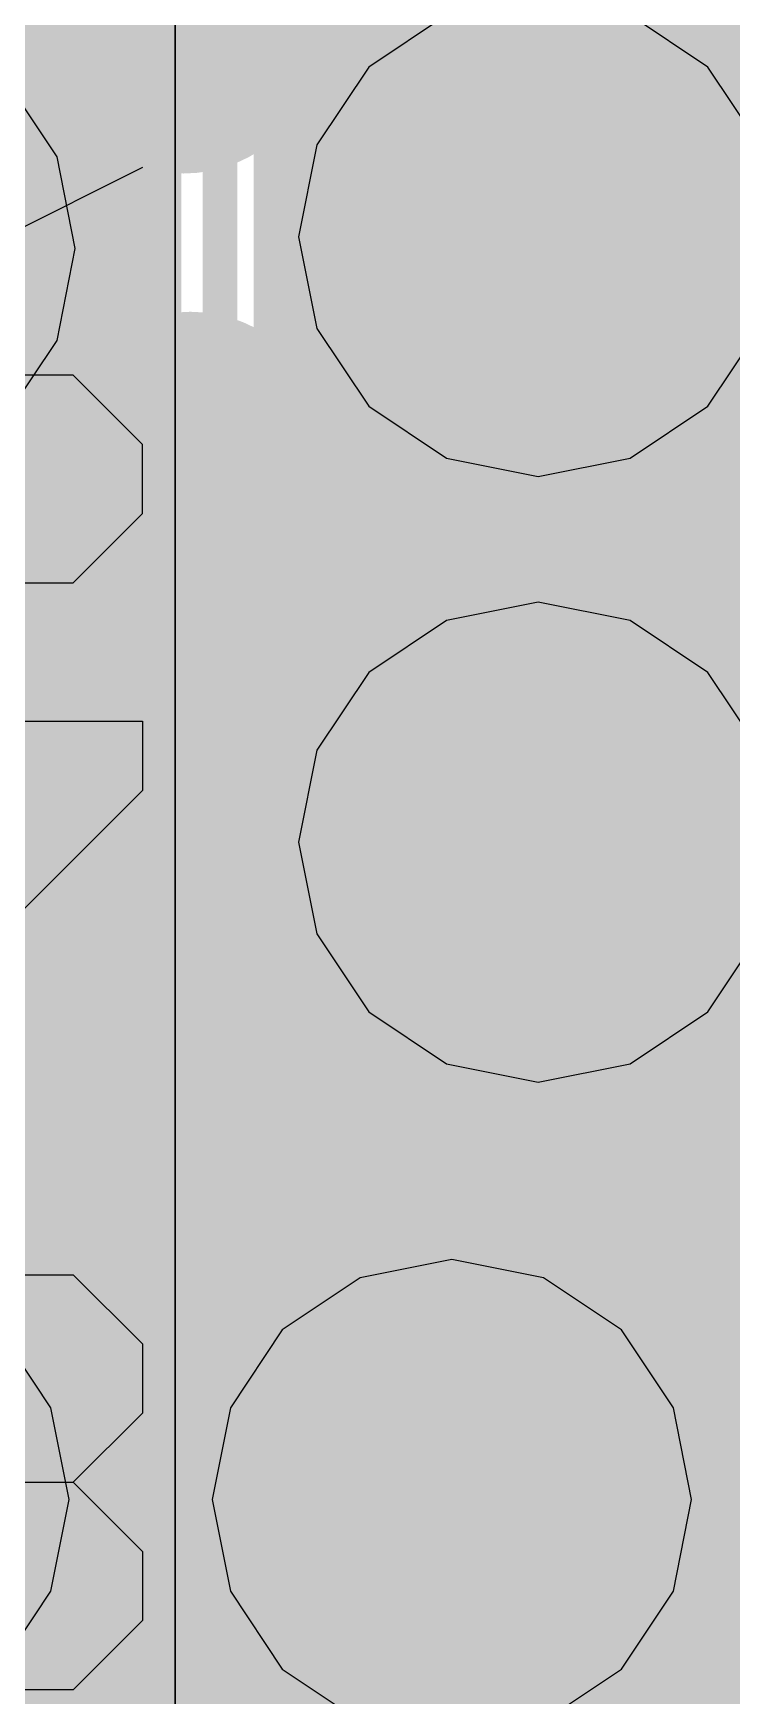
# Model space of a CAD drawing. Header units: millimetres. Extents: x 13 to 259, y -2 to 326.
# Drawn here: x 119.345 to 120.355, y 100.491 to 102.894 of the extents above; entities that cross this region are included whole.
import ezdxf

# ---------------------------------------------------------------- set-up
doc = ezdxf.new("R2010")
doc.units = ezdxf.units.MM
for name, color, linetype in [('BottomLayer', 5, 'Continuous'), ('BottomPaste', 16, 'Continuous'), ('BottomSolder', 6, 'Continuous'), ('ConnectLayer', 7, 'Continuous'), ('DrillDrawing', 1, 'Continuous'), ('Mechanical14', 56, 'Continuous'), ('Mechanical15', 56, 'Continuous'), ('Mechanical16', 56, 'Continuous'), ('MidLayer1', 16, 'Continuous'), ('MidLayer2', 76, 'Continuous'), ('MidLayer3', 90, 'Continuous'), ('MidLayer4', 156, 'Continuous'), ('MidLayer5', 130, 'Continuous'), ('MidLayer6', 216, 'Continuous'), ('MultiLayer', 9, 'Continuous'), ('TopLayer', 1, 'Continuous'), ('TopSolder', 216, 'Continuous')]:
    doc.layers.add(name, color=color, linetype=linetype)

# ---------------------------------------------------------------- blocks, each defined once
blk = doc.blocks.new('INDC1005X55N_B_4')
at = {"layer": 'BottomLayer'}
for points in [[(-0.76, 0.31), (-0.76, -0.31), (-0.16, 0.31), (-0.16, -0.31)], [(0.16, 0.31), (0.16, -0.31), (0.76, 0.31), (0.76, -0.31)]]:
    blk.add_solid(points, dxfattribs=at)
at = {"layer": 'BottomPaste'}
for points in [[(-0.76, 0.31), (-0.76, -0.31), (-0.16, 0.31), (-0.16, -0.31)], [(0.16, 0.31), (0.16, -0.31), (0.76, 0.31), (0.76, -0.31)]]:
    blk.add_solid(points, dxfattribs=at)
at = {"layer": 'BottomSolder'}
for points in [[(-0.8616, 0.4116), (-0.8616, -0.4116), (-0.0584, 0.4116), (-0.0584, -0.4116)], [(0.0584, 0.4116), (0.0584, -0.4116), (0.8616, 0.4116), (0.8616, -0.4116)]]:
    blk.add_solid(points, dxfattribs=at)
at = {"layer": 'Mechanical14', "const_width": 0.1}
for points in [[(0.9, 0.45), (-0.9, 0.45)], [(-0.9, -0.45), (-0.9, 0.45)], [(0.9, -0.45), (0.9, 0.45)], [(0.9, -0.45), (-0.9, -0.45)]]:
    blk.add_lwpolyline(points, dxfattribs=at)
at = {"layer": 'Mechanical14', "const_width": 0.05}
for points in [[(-0.925, 0.45, 1), (-0.875, 0.45, 1)], [(-0.925, 0.45, 1), (-0.875, 0.45, 1)], [(0.875, 0.45, 1), (0.925, 0.45, 1)], [(0.875, 0.45, 1), (0.925, 0.45, 1)], [(-0.925, -0.45, 1), (-0.875, -0.45, 1)], [(-0.925, -0.45, 1), (-0.875, -0.45, 1)], [(0.875, -0.45, 1), (0.925, -0.45, 1)], [(0.875, -0.45, 1), (0.925, -0.45, 1)]]:
    blk.add_lwpolyline(points, format="xyb", close=True, dxfattribs=at)
at = {"layer": 'Mechanical16', "const_width": 0.05}
for points in [[(0, -0.5), (0, 0.5)], [(0.91, 0.46), (-0.91, 0.46)], [(-0.91, -0.46), (-0.91, 0.46)], [(0.91, -0.46), (0.91, 0.46)], [(0.5, 0), (-0.5, 0)], [(0.91, -0.46), (-0.91, -0.46)]]:
    blk.add_lwpolyline(points, dxfattribs=at)
at = {"layer": 'Mechanical16', "const_width": 0.025}
for points in [[(-0.0125, 0.5, 1), (0.0125, 0.5, 1)], [(-0.9225, 0.46, 1), (-0.8975, 0.46, 1)], [(-0.9225, 0.46, 1), (-0.8975, 0.46, 1)], [(0.8975, 0.46, 1), (0.9225, 0.46, 1)], [(0.8975, 0.46, 1), (0.9225, 0.46, 1)], [(-0.5125, 0, 1), (-0.4875, 0, 1)], [(0.4875, 0, 1), (0.5125, 0, 1)], [(-0.9225, -0.46, 1), (-0.8975, -0.46, 1)], [(-0.9225, -0.46, 1), (-0.8975, -0.46, 1)], [(0.8975, -0.46, 1), (0.9225, -0.46, 1)], [(0.8975, -0.46, 1), (0.9225, -0.46, 1)], [(-0.0125, -0.5, 1), (0.0125, -0.5, 1)]]:
    blk.add_lwpolyline(points, format="xyb", close=True, dxfattribs=at)
blk = doc.blocks.new('CAPC1005X55N_B_21')
at = {"layer": 'BottomLayer'}
for points in [[(-0.76, -0.31), (-0.14, -0.31), (-0.76, 0.31), (-0.14, 0.31)], [(0.14, -0.31), (0.76, -0.31), (0.14, 0.31), (0.76, 0.31)]]:
    blk.add_solid(points, dxfattribs=at)
at = {"layer": 'BottomPaste'}
for points in [[(-0.76, -0.31), (-0.14, -0.31), (-0.76, 0.31), (-0.14, 0.31)], [(0.14, -0.31), (0.76, -0.31), (0.14, 0.31), (0.76, 0.31)]]:
    blk.add_solid(points, dxfattribs=at)
at = {"layer": 'BottomSolder'}
for points in [[(-0.8616, -0.4116), (-0.0384, -0.4116), (-0.8616, 0.4116), (-0.0384, 0.4116)], [(0.0384, -0.4116), (0.8616, -0.4116), (0.0384, 0.4116), (0.8616, 0.4116)]]:
    blk.add_solid(points, dxfattribs=at)
at = {"layer": 'Mechanical14', "const_width": 0.1}
for points in [[(0.5251, 0.2749), (-0.5249, 0.2749)], [(-0.5249, 0.2749), (-0.5249, -0.2751)], [(0.5251, 0.2749), (0.5251, -0.2751)], [(0.5251, -0.2751), (-0.5249, -0.2751)]]:
    blk.add_lwpolyline(points, dxfattribs=at)
at = {"layer": 'Mechanical14', "const_width": 0.05}
for points in [[(-0.5499, 0.2749, 1), (-0.5, 0.2749, 1)], [(-0.5499, 0.2749, 1), (-0.5, 0.2749, 1)], [(0.5001, 0.2749, 1), (0.55, 0.2749, 1)], [(0.5001, 0.2749, 1), (0.55, 0.2749, 1)], [(-0.5499, -0.2751, 1), (-0.5, -0.2751, 1)], [(-0.5499, -0.2751, 1), (-0.5, -0.2751, 1)], [(0.5001, -0.2751, 1), (0.55, -0.2751, 1)], [(0.5001, -0.2751, 1), (0.55, -0.2751, 1)]]:
    blk.add_lwpolyline(points, format="xyb", close=True, dxfattribs=at)
at = {"layer": 'Mechanical16', "const_width": 0.05}
for points in [[(0, 0.5), (0, -0.5)], [(0.91, 0.46), (-0.91, 0.46)], [(-0.91, 0.46), (-0.91, -0.46)], [(0.91, 0.46), (0.91, -0.46)], [(0.5, 0), (-0.5, 0)], [(0.91, -0.46), (-0.91, -0.46)]]:
    blk.add_lwpolyline(points, dxfattribs=at)
at = {"layer": 'Mechanical16', "const_width": 0.025}
for points in [[(-0.0125, 0.5, 1), (0.0125, 0.5, 1)], [(-0.9225, 0.46, 1), (-0.8975, 0.46, 1)], [(-0.9225, 0.46, 1), (-0.8975, 0.46, 1)], [(0.8975, 0.46, 1), (0.9225, 0.46, 1)], [(0.8975, 0.46, 1), (0.9225, 0.46, 1)], [(-0.5125, 0, 1), (-0.4875, 0, 1)], [(0.4875, 0, 1), (0.5125, 0, 1)], [(-0.9225, -0.46, 1), (-0.8975, -0.46, 1)], [(-0.9225, -0.46, 1), (-0.8975, -0.46, 1)], [(0.8975, -0.46, 1), (0.9225, -0.46, 1)], [(0.8975, -0.46, 1), (0.9225, -0.46, 1)], [(-0.0125, -0.5, 1), (0.0125, -0.5, 1)]]:
    blk.add_lwpolyline(points, format="xyb", close=True, dxfattribs=at)
blk = doc.blocks.new('CAPC1005X55N_B_23')
at = {"layer": 'BottomLayer'}
for points in [[(-0.76, -0.31), (-0.14, -0.31), (-0.76, 0.31), (-0.14, 0.31)], [(0.14, -0.31), (0.76, -0.31), (0.14, 0.31), (0.76, 0.31)]]:
    blk.add_solid(points, dxfattribs=at)
at = {"layer": 'BottomPaste'}
for points in [[(-0.76, -0.31), (-0.14, -0.31), (-0.76, 0.31), (-0.14, 0.31)], [(0.14, -0.31), (0.76, -0.31), (0.14, 0.31), (0.76, 0.31)]]:
    blk.add_solid(points, dxfattribs=at)
at = {"layer": 'BottomSolder'}
for points in [[(-0.8616, -0.4116), (-0.0384, -0.4116), (-0.8616, 0.4116), (-0.0384, 0.4116)], [(0.0384, -0.4116), (0.8616, -0.4116), (0.0384, 0.4116), (0.8616, 0.4116)]]:
    blk.add_solid(points, dxfattribs=at)
at = {"layer": 'Mechanical14', "const_width": 0.1}
for points in [[(0.5251, 0.2749), (-0.5249, 0.2749)], [(-0.5249, -0.2751), (-0.5249, 0.2749)], [(0.5251, -0.2751), (0.5251, 0.2749)], [(0.5251, -0.2751), (-0.5249, -0.2751)]]:
    blk.add_lwpolyline(points, dxfattribs=at)
at = {"layer": 'Mechanical14', "const_width": 0.05}
for points in [[(-0.5499, 0.2749, 1), (-0.5, 0.2749, 1)], [(-0.5499, 0.2749, 1), (-0.5, 0.2749, 1)], [(0.5001, 0.2749, 1), (0.55, 0.2749, 1)], [(0.5001, 0.2749, 1), (0.55, 0.2749, 1)], [(-0.5499, -0.2751, 1), (-0.5, -0.2751, 1)], [(-0.5499, -0.2751, 1), (-0.5, -0.2751, 1)], [(0.5001, -0.2751, 1), (0.55, -0.2751, 1)], [(0.5001, -0.2751, 1), (0.55, -0.2751, 1)]]:
    blk.add_lwpolyline(points, format="xyb", close=True, dxfattribs=at)
at = {"layer": 'Mechanical16', "const_width": 0.05}
for points in [[(0, -0.5), (0, 0.5)], [(0.91, 0.46), (-0.91, 0.46)], [(-0.91, -0.46), (-0.91, 0.46)], [(0.91, -0.46), (0.91, 0.46)], [(0.5, 0), (-0.5, 0)], [(0.91, -0.46), (-0.91, -0.46)]]:
    blk.add_lwpolyline(points, dxfattribs=at)
at = {"layer": 'Mechanical16', "const_width": 0.025}
for points in [[(-0.0125, 0.5, 1), (0.0125, 0.5, 1)], [(-0.9225, 0.46, 1), (-0.8975, 0.46, 1)], [(-0.9225, 0.46, 1), (-0.8975, 0.46, 1)], [(0.8975, 0.46, 1), (0.9225, 0.46, 1)], [(0.8975, 0.46, 1), (0.9225, 0.46, 1)], [(-0.5125, 0, 1), (-0.4875, 0, 1)], [(0.4875, 0, 1), (0.5125, 0, 1)], [(-0.9225, -0.46, 1), (-0.8975, -0.46, 1)], [(-0.9225, -0.46, 1), (-0.8975, -0.46, 1)], [(0.8975, -0.46, 1), (0.9225, -0.46, 1)], [(0.8975, -0.46, 1), (0.9225, -0.46, 1)], [(-0.0125, -0.5, 1), (0.0125, -0.5, 1)]]:
    blk.add_lwpolyline(points, format="xyb", close=True, dxfattribs=at)
blk = doc.blocks.new('CAPC1005X55N_B_24')
at = {"layer": 'BottomLayer'}
for points in [[(-0.76, -0.31), (-0.14, -0.31), (-0.76, 0.31), (-0.14, 0.31)], [(0.14, -0.31), (0.76, -0.31), (0.14, 0.31), (0.76, 0.31)]]:
    blk.add_solid(points, dxfattribs=at)
at = {"layer": 'BottomPaste'}
for points in [[(-0.76, -0.31), (-0.14, -0.31), (-0.76, 0.31), (-0.14, 0.31)], [(0.14, -0.31), (0.76, -0.31), (0.14, 0.31), (0.76, 0.31)]]:
    blk.add_solid(points, dxfattribs=at)
at = {"layer": 'BottomSolder'}
for points in [[(-0.8616, -0.4116), (-0.0384, -0.4116), (-0.8616, 0.4116), (-0.0384, 0.4116)], [(0.0384, -0.4116), (0.8616, -0.4116), (0.0384, 0.4116), (0.8616, 0.4116)]]:
    blk.add_solid(points, dxfattribs=at)
at = {"layer": 'Mechanical14', "const_width": 0.1}
for points in [[(0.5251, 0.2749), (-0.5249, 0.2749)], [(-0.5249, 0.2749), (-0.5249, -0.2751)], [(0.5251, 0.2749), (0.5251, -0.2751)], [(0.5251, -0.2751), (-0.5249, -0.2751)]]:
    blk.add_lwpolyline(points, dxfattribs=at)
at = {"layer": 'Mechanical14', "const_width": 0.05}
for points in [[(-0.5499, 0.2749, 1), (-0.5, 0.2749, 1)], [(-0.5499, 0.2749, 1), (-0.5, 0.2749, 1)], [(0.5001, 0.2749, 1), (0.55, 0.2749, 1)], [(0.5001, 0.2749, 1), (0.55, 0.2749, 1)], [(-0.5499, -0.2751, 1), (-0.5, -0.2751, 1)], [(-0.5499, -0.2751, 1), (-0.5, -0.2751, 1)], [(0.5001, -0.2751, 1), (0.55, -0.2751, 1)], [(0.5001, -0.2751, 1), (0.55, -0.2751, 1)]]:
    blk.add_lwpolyline(points, format="xyb", close=True, dxfattribs=at)
at = {"layer": 'Mechanical16', "const_width": 0.05}
for points in [[(0, 0.5), (0, -0.5)], [(0.91, 0.46), (-0.91, 0.46)], [(-0.91, 0.46), (-0.91, -0.46)], [(0.91, 0.46), (0.91, -0.46)], [(0.5, 0), (-0.5, 0)], [(0.91, -0.46), (-0.91, -0.46)]]:
    blk.add_lwpolyline(points, dxfattribs=at)
at = {"layer": 'Mechanical16', "const_width": 0.025}
for points in [[(-0.0125, 0.5, 1), (0.0125, 0.5, 1)], [(-0.9225, 0.46, 1), (-0.8975, 0.46, 1)], [(-0.9225, 0.46, 1), (-0.8975, 0.46, 1)], [(0.8975, 0.46, 1), (0.9225, 0.46, 1)], [(0.8975, 0.46, 1), (0.9225, 0.46, 1)], [(-0.5125, 0, 1), (-0.4875, 0, 1)], [(0.4875, 0, 1), (0.5125, 0, 1)], [(-0.9225, -0.46, 1), (-0.8975, -0.46, 1)], [(-0.9225, -0.46, 1), (-0.8975, -0.46, 1)], [(0.8975, -0.46, 1), (0.9225, -0.46, 1)], [(0.8975, -0.46, 1), (0.9225, -0.46, 1)], [(-0.0125, -0.5, 1), (0.0125, -0.5, 1)]]:
    blk.add_lwpolyline(points, format="xyb", close=True, dxfattribs=at)
blk = doc.blocks.new('BGA144C80P12X12_1000X1000X170_150')
at = {"layer": 'Mechanical14'}
for p, q in [((-0.6998, 5.6999), (-0.5998, 5.4999)), ((-0.2999, 5.6999), (-0.3999, 5.5999)), ((-0.2, 5.6999), (-0.2999, 5.6999)), ((-0.1, 5.5999), (-0.2, 5.6999)), ((0.1002, 5.3), (0.1002, 5.6999)), ((0.1002, 5.6999), (0.2002, 5.6999)), ((0.2002, 5.6999), (0.6, 5.3)), ((0.9002, 5.5999), (1.0002, 5.6999)), ((1.0002, 5.6999), (1.1001, 5.6999)), ((1.1001, 5.6999), (1.2001, 5.5999)), ((1.2001, 5.5999), (1.3001, 5.6999)), ((1.3001, 5.6999), (1.4, 5.6999)), ((1.4, 5.6999), (1.5, 5.5999)), ((-0.3999, 5.5999), (-0.3999, 5.3)), ((-0.1, 5.4), (-0.1, 5.5999)), ((0.9002, 5.4), (0.9002, 5.5999)), ((1.2001, 5.4), (1.2001, 5.5999)), ((1.5, 5.5999), (1.5, 5.4))]:
    blk.add_line(p, q, dxfattribs=at)
at = {"layer": 'Mechanical15', "const_width": 0.05}
blk.add_lwpolyline([(6, 6), (-6, 6)], dxfattribs=at)

msp = doc.modelspace()

# ---------------------------------------------------------------- linework, layer by layer
at = {"layer": 'BottomLayer', "const_width": 0.25}
for points in [[(119.95, 102.6, 1), (120.2, 102.6, 1)], [(119.95, 101.725, 1), (120.2, 101.725, 1)], [(119.825, 100.775, 1), (120.075, 100.775, 1)]]:
    msp.add_lwpolyline(points, format="xyb", close=True, dxfattribs=at)
at = {"layer": 'ConnectLayer'}
for p, q in [((119.55, 96.2), (119.55, 107.735)), ((119.9424, 102.9203), (119.8299, 102.8451)), ((120.3202, 102.8451), (120.2077, 102.9203)), ((119.8299, 102.8451), (119.7548, 102.7327)), ((120.3953, 102.7327), (120.3202, 102.8451)), ((119.3793, 102.7155), (119.3042, 102.8279)), ((119.4057, 102.5828), (119.3793, 102.7155)), ((119.7548, 102.7327), (119.7284, 102.6)), ((119.7284, 102.6), (119.7548, 102.4673)), ((119.3793, 102.4501), (119.4057, 102.5828)), ((119.3042, 102.3377), (119.3793, 102.4501)), ((119.7548, 102.4673), (119.8299, 102.3549)), ((120.3202, 102.3549), (120.3953, 102.4673)), ((119.8299, 102.3549), (119.9424, 102.2797)), ((120.2077, 102.2797), (120.3202, 102.3549)), ((119.9424, 102.2797), (120.075, 102.2534)), ((120.075, 102.2534), (120.2077, 102.2797)), ((120.075, 102.0717), (119.9424, 102.0453)), ((120.2077, 102.0453), (120.075, 102.0717)), ((119.9424, 102.0453), (119.8299, 101.9701)), ((120.3202, 101.9701), (120.2077, 102.0453)), ((119.8299, 101.9701), (119.7548, 101.8577)), ((120.3953, 101.8577), (120.3202, 101.9701)), ((119.7548, 101.8577), (119.7284, 101.725)), ((119.7284, 101.725), (119.7548, 101.5923)), ((119.7548, 101.5923), (119.8299, 101.4799)), ((120.3202, 101.4799), (120.3953, 101.5923)), ((119.8299, 101.4799), (119.9424, 101.4047)), ((120.2077, 101.4047), (120.3202, 101.4799)), ((119.9424, 101.4047), (120.075, 101.3783)), ((120.075, 101.3783), (120.2077, 101.4047)), ((119.95, 101.1217), (119.8174, 101.0953)), ((120.0827, 101.0953), (119.95, 101.1217)), ((119.8174, 101.0953), (119.7049, 101.0201)), ((120.1952, 101.0201), (120.0827, 101.0953)), ((119.3703, 100.9077), (119.2952, 101.0201)), ((119.7049, 101.0201), (119.6298, 100.9077)), ((120.2703, 100.9077), (120.1952, 101.0201)), ((119.3967, 100.775), (119.3703, 100.9077)), ((119.6298, 100.9077), (119.6034, 100.775)), ((120.2967, 100.775), (120.2703, 100.9077)), ((119.3703, 100.6423), (119.3967, 100.775)), ((119.6034, 100.775), (119.6298, 100.6423)), ((120.2703, 100.6423), (120.2967, 100.775)), ((119.2952, 100.5299), (119.3703, 100.6423)), ((119.6298, 100.6423), (119.7049, 100.5299)), ((120.1952, 100.5299), (120.2703, 100.6423)), ((119.7049, 100.5299), (119.8174, 100.4547)), ((120.0827, 100.4547), (120.1952, 100.5299))]:
    msp.add_line(p, q, dxfattribs=at)
at = {"layer": 'ConnectLayer', "const_width": 0.4}
for points in [[(119.9581, 100.442), (124.9875, 105.4714)], [(119.9581, 100.442), (124.9875, 105.4714)], [(119.3786, 102.0868), (119.5256, 101.9399)], [(119.3786, 102.0868), (119.5256, 101.9399)], [(118.7015, 101.9154), (119.3144, 101.3025)], [(118.7015, 101.9154), (119.3144, 101.3025)], [(119.1715, 101.3524), (119.4877, 101.6687)], [(119.1715, 101.3524), (119.4877, 101.6687)], [(118.7928, 101.6), (119.4984, 101.6)], [(118.7928, 101.6), (119.4984, 101.6)], [(119.3144, 101.3025), (119.5775, 101.0394)], [(119.3144, 101.3025), (119.5775, 101.0394)], [(119.6145, 100.9469), (119.848, 101.1804)], [(119.6145, 100.9469), (119.848, 101.1804)], [(120.2899, 101.1755), (131.9752, 89.4902)], [(120.2899, 101.1755), (131.9752, 89.4902)], [(119.5775, 101.0394), (131.6356, 88.9813)], [(119.5775, 101.0394), (131.6356, 88.9813)], [(119.6395, 100.8), (123.3895, 100.8)], [(119.64, 100.775), (124.0006, 100.775)]]:
    msp.add_lwpolyline(points, dxfattribs=at)
for points in [[(119.562, 102.8913, -0.578832), (120.5852, 102.8964)], [(119.562, 102.8913, -0.578832), (120.5852, 102.8964)], [(119.5721, 102.2915, -3.66103), (119.562, 102.8913)], [(119.5721, 102.2915, -3.66103), (119.562, 102.8913)], [(119.6792, 102.1625, -0.071404), (119.5721, 102.2915)], [(119.6792, 102.1625, -0.071404), (119.5721, 102.2915)], [(120.5809, 102.2964, -0.073827), (120.4709, 102.1625)], [(120.5809, 102.2964, -0.073827), (120.4709, 102.1625)], [(120.665, 101.725, -1.537834), (119.6792, 102.1625)], [(120.665, 101.725, -1.537834), (119.6792, 102.1625)], [(120.4709, 102.1625, -0.211926), (120.665, 101.725)], [(120.4709, 102.1625, -0.211926), (120.665, 101.725)], [(118.6386, 101.1978, -0.663282), (119.64, 100.775)], [(118.6386, 101.1978, -0.663282), (119.64, 100.775)], [(119.64, 100.775, -0.139779), (119.5513, 100.4639)], [(119.64, 100.775, -0.139779), (119.5513, 100.4639)], [(119.5513, 100.4639, -0.50472), (120.315, 99.9)], [(119.5513, 100.4639, -0.50472), (120.315, 99.9)]]:
    msp.add_lwpolyline(points, format="xyb", dxfattribs=at)
at = {"layer": 'ConnectLayer', "const_width": 0.2}
for points in [[(119.462, 102.8913, 1), (119.662, 102.8913, 1)], [(119.462, 102.8913, 1), (119.662, 102.8913, 1)], [(119.462, 102.8913, 1), (119.662, 102.8913, 1)], [(119.462, 102.8913, 1), (119.662, 102.8913, 1)], [(119.4721, 102.2915, 1), (119.6721, 102.2915, 1)], [(119.4721, 102.2915, 1), (119.6721, 102.2915, 1)], [(119.4721, 102.2915, 1), (119.6721, 102.2915, 1)], [(119.4721, 102.2915, 1), (119.6721, 102.2915, 1)], [(119.5792, 102.1625, 1), (119.7792, 102.1625, 1)], [(119.5792, 102.1625, 1), (119.7792, 102.1625, 1)], [(119.5792, 102.1625, 1), (119.7792, 102.1625, 1)], [(119.5792, 102.1625, 1), (119.7792, 102.1625, 1)], [(120.3709, 102.1625, 1), (120.5709, 102.1625, 1)], [(120.3709, 102.1625, 1), (120.5709, 102.1625, 1)], [(120.3709, 102.1625, 1), (120.5709, 102.1625, 1)], [(120.3709, 102.1625, 1), (120.5709, 102.1625, 1)], [(119.2786, 102.0868, 1), (119.4786, 102.0868, 1)], [(119.2786, 102.0868, 1), (119.4786, 102.0868, 1)], [(119.4256, 101.9399, 1), (119.6256, 101.9399, 1)], [(119.4256, 101.9399, 1), (119.6256, 101.9399, 1)], [(119.3877, 101.6687, 1), (119.5877, 101.6687, 1)], [(119.3877, 101.6687, 1), (119.5877, 101.6687, 1)], [(119.3984, 101.6, 1), (119.5984, 101.6, 1)], [(119.3984, 101.6, 1), (119.5984, 101.6, 1)], [(119.0715, 101.3524, 1), (119.2715, 101.3524, 1)], [(119.0715, 101.3524, 1), (119.2715, 101.3524, 1)], [(119.2144, 101.3025, 1), (119.4144, 101.3025, 1)], [(119.2144, 101.3025, 1), (119.4144, 101.3025, 1)], [(119.2144, 101.3025, 1), (119.4144, 101.3025, 1)], [(119.2144, 101.3025, 1), (119.4144, 101.3025, 1)], [(119.748, 101.1804, 1), (119.948, 101.1804, 1)], [(119.748, 101.1804, 1), (119.948, 101.1804, 1)], [(120.1899, 101.1755, 1), (120.3899, 101.1755, 1)], [(120.1899, 101.1755, 1), (120.3899, 101.1755, 1)], [(119.4775, 101.0394, 1), (119.6775, 101.0394, 1)], [(119.4775, 101.0394, 1), (119.6775, 101.0394, 1)], [(119.4775, 101.0394, 1), (119.6775, 101.0394, 1)], [(119.4775, 101.0394, 1), (119.6775, 101.0394, 1)], [(119.5145, 100.9469, 1), (119.7145, 100.9469, 1)], [(119.5145, 100.9469, 1), (119.7145, 100.9469, 1)], [(119.5395, 100.8, 1), (119.7395, 100.8, 1)], [(119.54, 100.775, 1), (119.74, 100.775, 1)], [(119.54, 100.775, 1), (119.74, 100.775, 1)], [(119.54, 100.775, 1), (119.74, 100.775, 1)], [(119.54, 100.775, 1), (119.74, 100.775, 1)], [(119.54, 100.775, 1), (119.74, 100.775, 1)], [(119.4513, 100.4639, 1), (119.6513, 100.4639, 1)], [(119.4513, 100.4639, 1), (119.6513, 100.4639, 1)], [(119.4513, 100.4639, 1), (119.6513, 100.4639, 1)], [(119.4513, 100.4639, 1), (119.6513, 100.4639, 1)], [(119.8581, 100.442, 1), (120.0581, 100.442, 1)], [(119.8581, 100.442, 1), (120.0581, 100.442, 1)]]:
    msp.add_lwpolyline(points, format="xyb", close=True, dxfattribs=at)
at = {"layer": 'DrillDrawing', "const_width": 0.0508}
for points in [[(119.948, 102.727), (119.948, 102.854)], [(119.948, 102.854), (120.202, 102.854)], [(120.202, 102.727), (120.202, 102.854)], [(119.821, 102.473), (119.821, 102.727)], [(119.821, 102.727), (119.948, 102.727)], [(120.202, 102.727), (120.329, 102.727)], [(120.329, 102.473), (120.329, 102.727)], [(119.821, 102.473), (119.948, 102.473)], [(119.948, 102.346), (119.948, 102.473)], [(120.202, 102.473), (120.329, 102.473)], [(120.202, 102.346), (120.202, 102.473)], [(119.948, 102.346), (120.202, 102.346)], [(119.948, 101.852), (119.948, 101.979)], [(119.948, 101.979), (120.202, 101.979)], [(120.202, 101.852), (120.202, 101.979)], [(119.821, 101.598), (119.821, 101.852)], [(119.821, 101.852), (119.948, 101.852)], [(120.202, 101.852), (120.329, 101.852)], [(120.329, 101.598), (120.329, 101.852)], [(119.821, 101.598), (119.948, 101.598)], [(119.948, 101.471), (119.948, 101.598)], [(120.202, 101.598), (120.329, 101.598)], [(120.202, 101.471), (120.202, 101.598)], [(119.948, 101.471), (120.202, 101.471)], [(119.823, 100.902), (119.823, 101.029)], [(119.823, 101.029), (120.077, 101.029)], [(120.077, 100.902), (120.077, 101.029)], [(119.696, 100.648), (119.696, 100.902)], [(119.696, 100.902), (119.823, 100.902)], [(120.077, 100.902), (120.204, 100.902)], [(120.204, 100.648), (120.204, 100.902)], [(119.696, 100.648), (119.823, 100.648)], [(119.823, 100.521), (119.823, 100.648)], [(120.077, 100.648), (120.204, 100.648)], [(120.077, 100.521), (120.077, 100.648)], [(119.823, 100.521), (120.077, 100.521)]]:
    msp.add_lwpolyline(points, dxfattribs=at)
at = {"layer": 'DrillDrawing', "const_width": 0.0254}
for points in [[(119.9353, 102.854, 1), (119.9607, 102.854, 1)], [(119.9353, 102.854, 1), (119.9607, 102.854, 1)], [(120.1893, 102.854, 1), (120.2147, 102.854, 1)], [(120.1893, 102.854, 1), (120.2147, 102.854, 1)], [(119.8083, 102.727, 1), (119.8337, 102.727, 1)], [(119.8083, 102.727, 1), (119.8337, 102.727, 1)], [(119.9353, 102.727, 1), (119.9607, 102.727, 1)], [(119.9353, 102.727, 1), (119.9607, 102.727, 1)], [(120.1893, 102.727, 1), (120.2147, 102.727, 1)], [(120.1893, 102.727, 1), (120.2147, 102.727, 1)], [(120.3163, 102.727, 1), (120.3417, 102.727, 1)], [(120.3163, 102.727, 1), (120.3417, 102.727, 1)], [(119.8083, 102.473, 1), (119.8337, 102.473, 1)], [(119.8083, 102.473, 1), (119.8337, 102.473, 1)], [(119.9353, 102.473, 1), (119.9607, 102.473, 1)], [(119.9353, 102.473, 1), (119.9607, 102.473, 1)], [(120.1893, 102.473, 1), (120.2147, 102.473, 1)], [(120.1893, 102.473, 1), (120.2147, 102.473, 1)], [(120.3163, 102.473, 1), (120.3417, 102.473, 1)], [(120.3163, 102.473, 1), (120.3417, 102.473, 1)], [(119.9353, 102.346, 1), (119.9607, 102.346, 1)], [(119.9353, 102.346, 1), (119.9607, 102.346, 1)], [(120.1893, 102.346, 1), (120.2147, 102.346, 1)], [(120.1893, 102.346, 1), (120.2147, 102.346, 1)], [(119.9353, 101.979, 1), (119.9607, 101.979, 1)], [(119.9353, 101.979, 1), (119.9607, 101.979, 1)], [(120.1893, 101.979, 1), (120.2147, 101.979, 1)], [(120.1893, 101.979, 1), (120.2147, 101.979, 1)], [(119.8083, 101.852, 1), (119.8337, 101.852, 1)], [(119.8083, 101.852, 1), (119.8337, 101.852, 1)], [(119.9353, 101.852, 1), (119.9607, 101.852, 1)], [(119.9353, 101.852, 1), (119.9607, 101.852, 1)], [(120.1893, 101.852, 1), (120.2147, 101.852, 1)], [(120.1893, 101.852, 1), (120.2147, 101.852, 1)], [(120.3163, 101.852, 1), (120.3417, 101.852, 1)], [(120.3163, 101.852, 1), (120.3417, 101.852, 1)], [(119.8083, 101.598, 1), (119.8337, 101.598, 1)], [(119.8083, 101.598, 1), (119.8337, 101.598, 1)], [(119.9353, 101.598, 1), (119.9607, 101.598, 1)], [(119.9353, 101.598, 1), (119.9607, 101.598, 1)], [(120.1893, 101.598, 1), (120.2147, 101.598, 1)], [(120.1893, 101.598, 1), (120.2147, 101.598, 1)], [(120.3163, 101.598, 1), (120.3417, 101.598, 1)], [(120.3163, 101.598, 1), (120.3417, 101.598, 1)], [(119.9353, 101.471, 1), (119.9607, 101.471, 1)], [(119.9353, 101.471, 1), (119.9607, 101.471, 1)], [(120.1893, 101.471, 1), (120.2147, 101.471, 1)], [(120.1893, 101.471, 1), (120.2147, 101.471, 1)], [(119.8103, 101.029, 1), (119.8357, 101.029, 1)], [(119.8103, 101.029, 1), (119.8357, 101.029, 1)], [(120.0643, 101.029, 1), (120.0897, 101.029, 1)], [(120.0643, 101.029, 1), (120.0897, 101.029, 1)], [(119.6833, 100.902, 1), (119.7087, 100.902, 1)], [(119.6833, 100.902, 1), (119.7087, 100.902, 1)], [(119.8103, 100.902, 1), (119.8357, 100.902, 1)], [(119.8103, 100.902, 1), (119.8357, 100.902, 1)], [(120.0643, 100.902, 1), (120.0897, 100.902, 1)], [(120.0643, 100.902, 1), (120.0897, 100.902, 1)], [(120.1913, 100.902, 1), (120.2167, 100.902, 1)], [(120.1913, 100.902, 1), (120.2167, 100.902, 1)], [(119.6833, 100.648, 1), (119.7087, 100.648, 1)], [(119.6833, 100.648, 1), (119.7087, 100.648, 1)], [(119.8103, 100.648, 1), (119.8357, 100.648, 1)], [(119.8103, 100.648, 1), (119.8357, 100.648, 1)], [(120.0643, 100.648, 1), (120.0897, 100.648, 1)], [(120.0643, 100.648, 1), (120.0897, 100.648, 1)], [(120.1913, 100.648, 1), (120.2167, 100.648, 1)], [(120.1913, 100.648, 1), (120.2167, 100.648, 1)], [(119.8103, 100.521, 1), (119.8357, 100.521, 1)], [(119.8103, 100.521, 1), (119.8357, 100.521, 1)], [(120.0643, 100.521, 1), (120.0897, 100.521, 1)], [(120.0643, 100.521, 1), (120.0897, 100.521, 1)]]:
    msp.add_lwpolyline(points, format="xyb", close=True, dxfattribs=at)
at = {"layer": 'MidLayer1', "const_width": 0.2}
for points in [[(119.975, 102.6, 1), (120.175, 102.6, 1)], [(119.975, 101.725, 1), (120.175, 101.725, 1)], [(119.85, 100.775, 1), (120.05, 100.775, 1)]]:
    msp.add_lwpolyline(points, format="xyb", close=True, dxfattribs=at)
at = {"layer": 'MidLayer2'}
for points, const_width in [([(119.975, 102.6, 1), (120.175, 102.6, 1)], 0.2), ([(119.8794, 102.125, 1), (119.9394, 102.125, 1)], 0.06), ([(119.8794, 102.125, 1), (119.9394, 102.125, 1)], 0.06), ([(119.7544, 102, 1), (119.8144, 102, 1)], 0.06), ([(119.7544, 102, 1), (119.8144, 102, 1)], 0.06), ([(119.975, 101.725, 1), (120.175, 101.725, 1)], 0.2), ([(119.3175, 101.2, 1), (119.3775, 101.2, 1)], 0.06), ([(119.85, 100.775, 1), (120.05, 100.775, 1)], 0.2)]:
    msp.add_lwpolyline(points, format="xyb", close=True, dxfattribs=dict(at, const_width=const_width))
at = {"layer": 'MidLayer2', "const_width": 0.12}
for points in [[(119.7844, 102), (119.9094, 102.125)], [(119.9094, 102.125), (121.1407, 102.125)], [(116.2028, 102), (119.7844, 102)], [(119.0907, 101.2), (119.3475, 101.2)], [(119.0947, 101.196), (121.3791, 101.196)]]:
    msp.add_lwpolyline(points, dxfattribs=at)
at = {"layer": 'MidLayer3'}
for points, const_width in [([(119.975, 102.6, 1), (120.175, 102.6, 1)], 0.2), ([(119.9219, 102.175, 1), (119.9969, 102.175, 1)], 0.075), ([(119.9294, 102.175, 1), (119.9894, 102.175, 1)], 0.06), ([(119.7544, 102, 1), (119.8144, 102, 1)], 0.06), ([(119.7544, 102, 1), (119.8144, 102, 1)], 0.06), ([(119.975, 101.725, 1), (120.175, 101.725, 1)], 0.2), ([(119.85, 100.775, 1), (120.05, 100.775, 1)], 0.2)]:
    msp.add_lwpolyline(points, format="xyb", close=True, dxfattribs=dict(at, const_width=const_width))
for points, const_width in [([(119.7844, 102), (119.9594, 102.175)], 0.12), ([(119.9594, 102.175), (123.1, 102.175)], 0.15), ([(117.0028, 102), (119.7844, 102)], 0.12), ([(116.4372, 101.2), (123.5, 101.2)], 0.12)]:
    msp.add_lwpolyline(points, dxfattribs=dict(at, const_width=const_width))
at = {"layer": 'MidLayer4'}
for points, const_width in [([(119.975, 102.6, 1), (120.175, 102.6, 1)], 0.2), ([(119.975, 101.725, 1), (120.175, 101.725, 1)], 0.2), ([(120.1801, 101.175, 1), (120.2401, 101.175, 1)], 0.06), ([(120.1801, 101.175, 1), (120.2401, 101.175, 1)], 0.06), ([(119.85, 100.775, 1), (120.05, 100.775, 1)], 0.2)]:
    msp.add_lwpolyline(points, format="xyb", close=True, dxfattribs=dict(at, const_width=const_width))
at = {"layer": 'MidLayer4', "const_width": 0.12}
for points in [[(118.6501, 101.175), (120.2101, 101.175)], [(120.2101, 101.175), (120.425, 100.96)], [(120.16, 100.375), (120.425, 100.64)]]:
    msp.add_lwpolyline(points, dxfattribs=at)
at = {"layer": 'MidLayer5', "const_width": 0.2}
for points in [[(119.975, 102.6, 1), (120.175, 102.6, 1)], [(119.975, 101.725, 1), (120.175, 101.725, 1)], [(119.85, 100.775, 1), (120.05, 100.775, 1)]]:
    msp.add_lwpolyline(points, format="xyb", close=True, dxfattribs=at)
at = {"layer": 'MidLayer6', "const_width": 0.2}
for points in [[(119.975, 102.6, 1), (120.175, 102.6, 1)], [(119.975, 101.725, 1), (120.175, 101.725, 1)], [(119.85, 100.775, 1), (120.05, 100.775, 1)]]:
    msp.add_lwpolyline(points, format="xyb", close=True, dxfattribs=at)
at = {"layer": 'MultiLayer', "const_width": 0.25}
for points in [[(119.95, 102.6, 1), (120.2, 102.6, 1)], [(119.95, 101.725, 1), (120.2, 101.725, 1)], [(119.825, 100.775, 1), (120.075, 100.775, 1)]]:
    msp.add_lwpolyline(points, format="xyb", close=True, dxfattribs=at)
at = {"layer": 'TopLayer', "const_width": 0.25}
for points in [[(119.95, 102.6, 1), (120.2, 102.6, 1)], [(119.95, 101.725, 1), (120.2, 101.725, 1)], [(119.825, 100.775, 1), (120.075, 100.775, 1)]]:
    msp.add_lwpolyline(points, format="xyb", close=True, dxfattribs=at)
at = {"layer": 'TopSolder'}
msp.add_line((119.55, 107.735), (119.55, 96.2), dxfattribs=at)

# ---------------------------------------------------------------- block references
for name, p, rotation in [('BGA144C80P12X12_1000X1000X170_150', (113.8028, 102), 270), ('INDC1005X55N_B_4', (119.059, 103.0428), 270), ('CAPC1005X55N_B_23', (120.075, 103.05), 270), ('CAPC1005X55N_B_24', (120.525, 101.725), 180), ('CAPC1005X55N_B_21', (119.5, 100.775), 180)]:
    msp.add_blockref(name, p, dxfattribs=dict(rotation=rotation))

doc.saveas('drawing.dxf')
